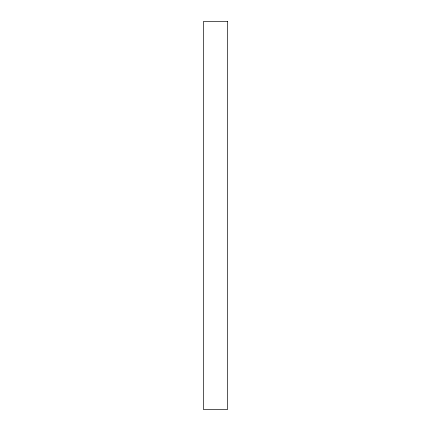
<?xml version="1.0" encoding="UTF-8"?>
<svg xmlns="http://www.w3.org/2000/svg" width="431" height="431" viewBox="0 0 431 431"><rect width="100%" height="100%" fill="white"/><g stroke="black" fill="none" stroke-linecap="round" stroke-linejoin="round"><path stroke-width="0.65" d="M227.622 21.55L203.378 21.55L203.378 409.45L227.622 409.45L227.622 21.55"/></g></svg>
